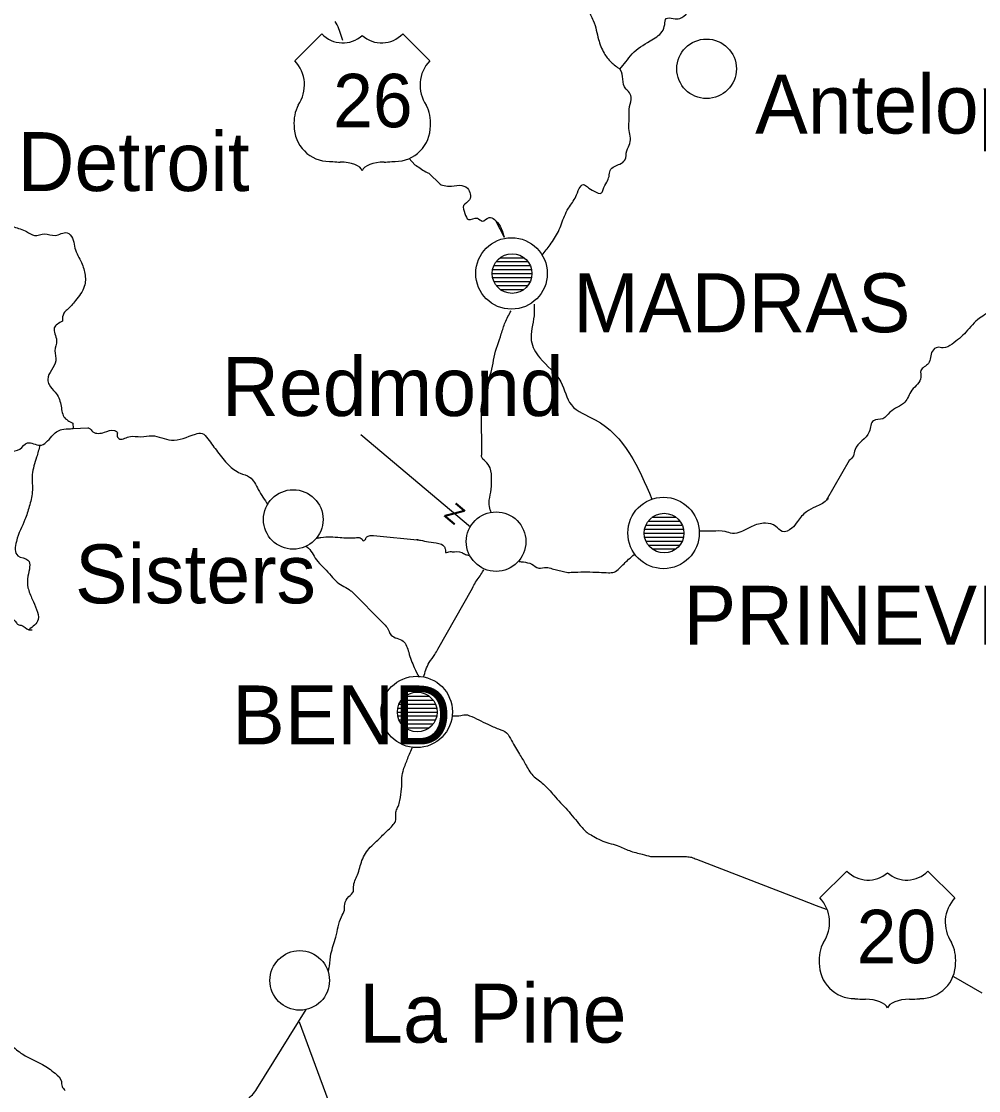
# Model space of a CAD drawing. Extents: x 0 to 1.42, y 0 to 0.92.
# Drawn here: x 0.1702 to 0.2201, y 0.4771 to 0.5329 of the extents above; entities that cross this region are included whole.
import ezdxf

# ---------------------------------------------------------------- set-up
doc = ezdxf.new("R2010")
doc.units = 0
doc.layers.add('P_ODOT_PLAN_TBlock', color=7, linetype='Continuous')

msp = doc.modelspace()

# ---------------------------------------------------------------- linework, layer by layer
at = {"layer": 'P_ODOT_PLAN_TBlock'}
for p, q in [((0.18584609550089035, 0.5322852195211061), (0.18443402201005718, 0.530884628969938)), ((0.18693631859797713, 0.5319348258203448), (0.1868700456321044, 0.5321516893373855)), ((0.19147732909667786, 0.530884628969938), (0.19006525560587723, 0.5322852195211061)), ((0.19070009812556227, 0.5254528704397413), (0.1904094157108511, 0.5257793140092951)), ((0.19142385140638263, 0.5250207838255746), (0.19201669917540495, 0.5244335134843673)), ((0.19537956006779342, 0.5216533297573461), (0.19493402201007673, 0.5225220961615522)), ((0.1949458330336792, 0.5203925029856861), (0.1965993763407658, 0.5203925029856861)), ((0.19513776216753748, 0.5205998520670445), (0.19638874641951248, 0.5205998520670445)), ((0.1947414367082134, 0.5197711119095837), (0.19680377266623167, 0.5197711119095837)), ((0.19475357581585098, 0.5199781329069395), (0.19677916636701906, 0.5199781329069395)), ((0.1948218172856412, 0.5201854819882977), (0.1967230640048013, 0.5201854819882977)), ((0.19475980941163848, 0.5195637628281928), (0.19678507187883662, 0.5195637628281928)), ((0.1948218172856412, 0.5193564137468344), (0.1967230640048013, 0.5193564137468344)), ((0.19493959943789174, 0.5191493927494787), (0.19659314274497833, 0.5191493927494787)), ((0.19515022935914503, 0.5189420436680878), (0.19639498001529998, 0.5189420436680878)), ((0.19415449445100855, 0.5125391565289997), (0.1941777884142762, 0.5102953901247808)), ((0.1728493763407658, 0.5119538546917098), (0.1728713579680559, 0.5116808888124512)), ((0.1728713579680559, 0.5116808888124512), (0.17364202725941402, 0.5117169780512965)), ((0.187881856655746, 0.5113728179463225), (0.19360528185259637, 0.5065506394686257)), ((0.21336906138015543, 0.510001754954177), (0.21217352332239311, 0.5079190777888487)), ((0.2030708330336792, 0.5070480147967228), (0.20432181728565424, 0.5070480147967228)), ((0.20268697476596267, 0.5064262956366178), (0.20471223723316076, 0.5064262956366178)), ((0.2027548881517829, 0.5066336447179761), (0.20465646295494555, 0.5066336447179761)), ((0.2028789038998209, 0.5068406657153319), (0.20453244720690755, 0.5068406657153319)), ((0.18854064930663855, 0.5060906657153514), (0.19099373329616595, 0.5058478835631205)), ((0.2026745075743551, 0.5062189465552269), (0.2047368435323734, 0.5062189465552269)), ((0.20269320836178276, 0.5060119255578711), (0.20471814274497832, 0.5060119255578711)), ((0.2027548881517829, 0.5058045764765128), (0.20465646295494555, 0.5058045764765128)), ((0.20287267030403344, 0.5055975554791244), (0.20452621361112006, 0.5055975554791244)), ((0.20308330022528678, 0.5053902063977661), (0.2043280508814417, 0.5053902063977661)), ((0.19786020311242586, 0.5043570699148069), (0.19867647607831168, 0.5041615318570838)), ((0.18742975691820665, 0.5031523455053647), (0.18904819523842317, 0.5015201276575956)), ((0.1919018697790795, 0.5001648126969852), (0.19370436321741927, 0.5033524767389604)), ((0.18999799838802944, 0.497498474114282), (0.19165154169511608, 0.497498474114282)), ((0.19018992752188774, 0.49770582319567297), (0.19144091177383016, 0.49770582319567297)), ((0.18979360206256363, 0.49687708303817957), (0.19185593802054932, 0.49687708303817957)), ((0.18980574117016866, 0.4970841040355679), (0.19183133172133673, 0.4970841040355679)), ((0.18987398263999145, 0.49729145311692624), (0.19177522935915153, 0.49729145311692624)), ((0.18981197476595613, 0.4966697339568213), (0.19183723723315427, 0.4966697339568213)), ((0.18987398263999145, 0.4964623848754629), (0.19177522935915153, 0.4964623848754629)), ((0.1899917647922094, 0.49625536387807456), (0.19164530809929597, 0.49625536387807456)), ((0.1902023947134627, 0.4960480147967163), (0.19144714536965024, 0.4960480147967163)), ((0.205389730671481, 0.4891887628282189), (0.21084937634078538, 0.48708344786756286)), ((0.21325160731190745, 0.4885716368439538), (0.2118395338210743, 0.48717137437675573)), ((0.21888284090769497, 0.48717137437675573), (0.21747076741689433, 0.4885716368439538)), ((0.21084937634078538, 0.48708344786756286), (0.2116380902515335, 0.4867793140093017)), ((0.2116380902515335, 0.4867793140093017), (0.2121646650546831, 0.4865765581037833)), ((0.2188054130861922, 0.4830762300198068), (0.22029032122265557, 0.48221041637152595)), ((0.18245961256123175, 0.4772025423557583), (0.18502982253500458, 0.4813400095473724)), ((0.18465613487094304, 0.4806963087599774), (0.18648618736438788, 0.47578817227703774))]:
    msp.add_line(p, q, dxfattribs=at)
for centre, radius in [((0.20592399465528008, 0.5304628651160241), 0.0015540581462570367), ((0.19574638888536453, 0.5197766960079497), 0.001864869767875699), ((0.1957749976829177, 0.5197704954729241), 0.00103603875995216), ((0.18435500132638638, 0.5069315877757243), 0.0015540581462570367), ((0.20367959645310335, 0.5062247767166113), 0.001864869767875699), ((0.19493823896852355, 0.5057742715027584), 0.0015540581462570367), ((0.2037082052506891, 0.5062185761815855), 0.00103603875995216), ((0.19079860892029496, 0.49688265346635985), 0.001864869767875699), ((0.19082721771788072, 0.4968764529313668), 0.00103603875995216), ((0.1846904672056515, 0.4828635513584015), 0.0015540581462570367)]:
    msp.add_circle(centre, radius, dxfattribs=at)
for centre, radius, start, end in [((0.18405757589257557, 0.5314336696878884), 0.002902711269558558, 14.324019444444449, 31.19450277777778), ((0.18694347557081326, 0.5333342405236209), 0.0015181963981867417, 223.721725, 311.8133583333333), ((0.1889678575938416, 0.5333342405236209), 0.0015181963981925014, 228.1866416666667, 316.278275), ((0.18308401598665971, 0.5296126870715491), 0.00185533938103796, 325.56330833333334, 43.29224999999998), ((0.19282731717799517, 0.5296126870715491), 0.0018553393810379602, 136.70774999999998, 214.43669166666666), ((0.18633846755712338, 0.5276615099795), 0.00194593235830201, 152.38509166666668, 185.20752222222222), ((0.18957286560753148, 0.5276615099795), 0.0019459323583020099, 354.79247777777783, 27.614908333333403), ((0.18624224218004568, 0.527466789018542), 0.001841764082887993, 179.4368638888889, 269.9698333333333), ((0.18966909098460918, 0.527466789018542), 0.001841764082892067, 270.03016666666673, 0.5631361111111914), ((0.2143490830729353, 0.4896208765690499), 0.0015181963981867417, 223.721725, 311.8133583333333), ((0.21637346509599625, 0.4896208765690499), 0.0015181963981925014, 228.1866416666667, 316.278275), ((0.21048962348878178, 0.48589932311701084), 0.00185533938103796, 325.56330833333334, 43.29224999999998), ((0.2202329246801498, 0.48589932311701084), 0.0018553393810379602, 136.70774999999998, 214.43669166666666), ((0.2137440750593432, 0.4839481460249617), 0.00194593235830201, 152.38509166666668, 185.20752222222222), ((0.2169784731097513, 0.4839481460249617), 0.0019459323583020099, 354.79247777777783, 27.614908333333403), ((0.2136478496822003, 0.48375342506406893), 0.001841764082887993, 179.4368638888889, 269.9698333333333), ((0.21707469848673122, 0.48375342506406893), 0.001841764082892067, 270.03016666666673, 0.5631361111111914)]:
    msp.add_arc(centre, radius, start, end, dxfattribs=at)
for centre, major_axis, ratio, start_param, end_param in [((0.1865230875217852, 0.5256072961133583), (-0.0002818148579238288, 1.7729355267765018e-05), 0.005170072319291653, 0, 3.141592653589793), ((0.18680370308947689, 0.5250620368919282), (-0.0011650951827422513, 2.6487183356334424e-06), 0.4527783463777452, 3.292906251715743, 4.71238898038469), ((0.18910763007517797, 0.5250620368919282), (-0.0011650951827381773, -2.6487183356244126e-06), 0.45277834637932846, 4.71238898038469, 6.1318717090536365), ((0.18938824564286968, 0.5256072961133583), (0.00028181485792788674, 1.7729355268020395e-05), 0.005170072449716757, 3.141592653589793, 6.283185307179586), ((0.21392869502390727, 0.4818939321588852), (-0.0002818148579238288, 1.7729355267765018e-05), 0.005170072319291653, 0, 3.141592653589793), ((0.21420931059166415, 0.4813486729374552), (-0.0011650951827422513, 2.6487183356334424e-06), 0.4527783463777452, 3.292906251715743, 4.71238898038469), ((0.21651323757733262, 0.4813486729374552), (-0.0011650951827381773, -2.6487183356244126e-06), 0.45277834637932846, 4.71238898038469, 6.1318717090536365), ((0.2167938531450243, 0.4818939321588852), (0.00028181485792788674, 1.7729355268020395e-05), 0.005170072449716757, 3.141592653589793, 6.283185307179586)]:
    msp.add_ellipse(centre, major_axis=major_axis, ratio=ratio, start_param=start_param, end_param=end_param, dxfattribs=at)
for points in [[(0.2000147306714745, 0.5341933560040588), (0.20003966505468962, 0.5340657313321558), (0.19995042620955178, 0.5337750489174446), (0.19983428447724874, 0.5335739334318738), (0.20000423198381698, 0.5329801014108765), (0.20028605613078557, 0.53199322477045), (0.20057673854549676, 0.5312793140093147), (0.2009432083617632, 0.5308108100723004), (0.2013999012751425, 0.5304463087599512)], [(0.2013999012751425, 0.5304463087599512), (0.20171879891296385, 0.5308301670276678), (0.20203868080272763, 0.531240600098547), (0.2029776571806739, 0.5319131722770247), (0.20360265718067388, 0.5324036578413291), (0.2037388120363169, 0.5327786578413357), (0.20382083303369225, 0.5330824636155943), (0.20418369392606114, 0.5330860725394919), (0.20452391702320008, 0.5330854163715194), (0.20495075429352172, 0.5333925029856731), (0.20550751282369892, 0.5336864662402793), (0.20616532122264905, 0.533622161778324), (0.20619189602581173, 0.533621833694354)], [(0.19734248657698628, 0.5207314137468475), (0.19775718473973553, 0.5212763612533896), (0.19819058368984718, 0.5219728835631074), (0.19850816899169096, 0.5227720961615456), (0.19871617424102178, 0.5231831854003973), (0.19909970442476835, 0.5237855476051021), (0.19928080678696655, 0.5242143533793738), (0.19950127922790492, 0.5244151407809747), (0.19970239471347573, 0.5242983428806992), (0.2000504918263497, 0.5240781985237308), (0.2004484577055887, 0.523983382250778), (0.20052096426728153, 0.5241530016733437), (0.20071092489718975, 0.5245506394686127), (0.2008333002252803, 0.5248409937993214), (0.200893011511363, 0.5251582510171953), (0.20111807712817392, 0.5253678966864734), (0.20140055744314755, 0.5254876473426414), (0.20166138421480112, 0.5256972930119198), (0.20175784090770146, 0.5261844977363292), (0.20192549182634967, 0.5265683560040457), (0.20187562305991943, 0.5273377129594263), (0.2018828409077145, 0.527851820571001), (0.20190383828302955, 0.528486663090686), (0.20199602988409246, 0.5289873192586454), (0.20184511124892185, 0.5292737365814867), (0.2017023947134888, 0.5294128441930221), (0.20155278841426313, 0.5299226867127268), (0.20142122673446006, 0.5304194058728187), (0.2013999012751425, 0.5304463087599512)], [(0.19070009812556227, 0.5254528704397413), (0.1909720797528458, 0.5252734084974906), (0.19126669917542452, 0.5250847602035273), (0.19142385140638263, 0.5250207838255746)], [(0.19201669917540495, 0.5244335134843673), (0.19214530809931557, 0.5243849570539145), (0.1924806099365794, 0.5243304951116768), (0.19303146295493903, 0.5243780672901546), (0.19344288027779324, 0.5242251801510339), (0.1935934708289613, 0.5239253113846428), (0.19355147607829862, 0.5236257707022215), (0.19324570180008993, 0.5233180279200628), (0.1933106624300177, 0.5229066105972412), (0.19349701413606096, 0.5225929623032649), (0.19396322148512277, 0.5226543140092951), (0.19421322148511627, 0.5225106132219196), (0.19457673854549024, 0.5226930279200628), (0.19484937634077884, 0.5225939465552399), (0.19493402201007673, 0.5225220961615522), (0.1953739826399784, 0.5216635003610012)], [(0.16897306400480783, 0.5226359413059026), (0.16918992752188122, 0.522494865190417), (0.16977063618329855, 0.5222117287074709), (0.17043631859798367, 0.5219597602035274), (0.17085167292870537, 0.5217573323820116), (0.17138054431977498, 0.5218409937993344), (0.17193074117016216, 0.521763565977799), (0.17254917949037213, 0.5218961119095771), (0.1728388776531083, 0.5216136315946035), (0.17293533434600866, 0.5212064793636519), (0.17326276216753747, 0.5204187497048463), (0.17348323460847584, 0.519769799573606), (0.17344845770560824, 0.5190991958990785), (0.17299701413604143, 0.5183580541667755), (0.17255147607829208, 0.5178764268702135), (0.17238021623577895, 0.5176979491799053), (0.17231099051401372, 0.5172822667652136)], [(0.19692057056650716, 0.5181710462927597), (0.19692057056650716, 0.5175637628282124), (0.1967755574431215, 0.5162697995735996), (0.1972243763407658, 0.515371833694341), (0.19832050494970274, 0.5141146158465785), (0.19886676479222243, 0.5129112037730812), (0.20011151544837738, 0.5121395502297806), (0.2030718172856542, 0.5079906000985339)], [(0.19415449445100855, 0.5125391565289997), (0.1941587595428786, 0.5126694058728252), (0.19425620048775394, 0.5133442746392229), (0.19435823460850193, 0.5140640909122084), (0.19447995376858734, 0.5142202588911914), (0.1948352687292238, 0.5154043140093212), (0.19521289340115286, 0.5166238021982911), (0.1954130246347486, 0.5172133691274183), (0.1957217516688498, 0.5178232772638883)], [(0.22252391702318705, 0.5170837759515653), (0.22249931072397444, 0.5170942746392229), (0.22207116111767525, 0.5174082510171691), (0.22170042620953875, 0.5175388284449972), (0.22162135796805588, 0.517856413746841), (0.22120961256123173, 0.5178708494423659), (0.2210219485192435, 0.5179833822507715), (0.22053244720691406, 0.5176851539043278), (0.22015974379482753, 0.5174354819883044), (0.21946190914916477, 0.5167176342192689), (0.21873356269247185, 0.5160890252954039), (0.21826243408356755, 0.5158934872376482), (0.21798060993656634, 0.5159164531169131), (0.2177063317213628, 0.5157205869751874), (0.217506200487767, 0.5150814793636324), (0.21710560993657288, 0.5147025423557583), (0.21711282778433535, 0.5143583822507846), (0.21663940258747846, 0.5136753113846493), (0.21627358893918452, 0.5130549045604892), (0.21549176479222895, 0.5125293140093147), (0.2151229983880099, 0.5121904032481532), (0.2146344813276555, 0.5120886972114079), (0.21441236846676964, 0.5115125817258306), (0.21367319523841663, 0.5105844321195444), (0.21358658106516876, 0.5102537234581206), (0.21336906138015543, 0.510001754954177)], [(0.17231099051401372, 0.5172822667652136), (0.17188415324365947, 0.5169348258203448), (0.17200160731190745, 0.5162681591536521), (0.17191827397855458, 0.5157409281825299), (0.17196026872921724, 0.5152084478675628), (0.17153900888671061, 0.514243880938429), (0.17160921886045086, 0.5139709150591704), (0.17193402201005717, 0.5135765581037964), (0.17222634484471588, 0.5129276079725563), (0.17238874641951904, 0.5122967024607387), (0.1728493763407658, 0.5119538546917098)], [(0.1695583658420977, 0.5104843665027464), (0.17007903513342976, 0.5106080541667819), (0.1704835626924914, 0.5109289203085208), (0.171132184739729, 0.5108019518045903), (0.17175226347988645, 0.5112743927494722), (0.172273588939191, 0.511630691962051), (0.17272601676073288, 0.5116654688649512), (0.1728713579680559, 0.5116808888124512)], [(0.17364202725941402, 0.5117169780512965), (0.1736886151859167, 0.5117031985237439), (0.17390252594706504, 0.5115102851379105), (0.1744979983880099, 0.511482069914833), (0.17503113487094954, 0.5115699964239933), (0.17517844458225518, 0.5114577916995904), (0.17515974379482754, 0.5113281985237373), (0.17524406138015547, 0.5111579229331992), (0.17578179103893507, 0.511250442618232), (0.17640843145888258, 0.5112488021982846), (0.1769773290966648, 0.5113055607284748), (0.17799242096020143, 0.5110660594161388), (0.17925226347988646, 0.5113892221457976), (0.1795970797528328, 0.5114194058728252), (0.179895636183279, 0.5111415187337242), (0.18040285403106107, 0.510465009547379), (0.1809766729286858, 0.5097793140093212), (0.18158789340113327, 0.5093485397310995), (0.1820750981255427, 0.5091418468177136), (0.18252851019902702, 0.5084922405185011), (0.183028182115044, 0.5077110725394853)], [(0.171132184739729, 0.5108019518045903), (0.17096026872921075, 0.5101822011484027), (0.17073585928040488, 0.5092711119095641), (0.17073585928040488, 0.5083600226707254), (0.17057739471346925, 0.5076073979988225), (0.17035298526466336, 0.5069207182087897), (0.16990383828301653, 0.5057852195211127), (0.1699832346085019, 0.5050325948492097), (0.17051144983159902, 0.5048078573164012), (0.17051144983159902, 0.5039761644030155), (0.17051144983159902, 0.5033685528544656), (0.17073585928040488, 0.5027612693898855), (0.17096026872921075, 0.5022330541667885), (0.1710393369706936, 0.5017048389436913), (0.1705518041622816, 0.5011720305447542)], [(0.19468959943789824, 0.5072819386812112), (0.194633825159683, 0.5074279360565392), (0.19457312962162526, 0.5078081854003909), (0.1946653212226556, 0.5083580541667755), (0.1947043632174258, 0.5089837103347805), (0.19462234222005045, 0.5096277392061455), (0.19437332647199942, 0.5099682903872543), (0.1941823815901162, 0.5102192746392229), (0.1941777884142762, 0.5102953901247808)], [(0.2122663710914285, 0.5080247208334616), (0.21217352332239311, 0.5079190777888487), (0.21160757844050335, 0.5075896814633698), (0.21113152857175652, 0.5073314793636389), (0.2106725390704246, 0.5068275423557519), (0.21036610862424343, 0.5064705869752004), (0.20987299838801643, 0.5063019518045773), (0.20953408762685508, 0.5065709806759684), (0.2089930771281804, 0.5067333822507715), (0.20828015061898755, 0.5065608100723132), (0.2077191269969403, 0.5062852195211323), (0.20727555744314105, 0.5062012300198069), (0.20689990127516206, 0.5062963743767622), (0.20623290652449938, 0.5063203245080024), (0.20555278841425664, 0.5063160594161323)], [(0.1856154524562644, 0.5059564793636258), (0.18580147607830513, 0.505993224770476), (0.1867978671544141, 0.5059909281825234), (0.18757969130140226, 0.505979117158921), (0.1878523290966909, 0.5059709150591835), (0.1879461611176687, 0.5058951276575956), (0.1879999668919665, 0.5058236053478777), (0.1880937989129443, 0.505859694586723), (0.1881653212226621, 0.505984694586736), (0.18830803775809515, 0.5060788546917164), (0.18854064930663855, 0.5060906657153514)], [(0.19077916636701253, 0.5058849570539407), (0.19099373329616595, 0.5058478835631205), (0.19141827397856762, 0.5057593008859551), (0.1919455049496897, 0.5056844977363423), (0.19221814274497834, 0.5055378441930417), (0.19228080678695353, 0.5053905344817361), (0.19229425823053614, 0.5052743927494656), (0.1922988514063761, 0.5052074636156204), (0.19241499313867913, 0.5052297733268805), (0.19264268342738, 0.5052481460303055), (0.19314333959537205, 0.505213697211408), (0.19334445508094286, 0.5051067418308174), (0.19353704038277358, 0.5050617943242622)], [(0.18503835271871205, 0.5055234084974841), (0.18506525560587722, 0.5055033953741441), (0.18556328710191416, 0.5048311512796364), (0.1862489826399719, 0.5040916499673134), (0.18657411387358072, 0.5037199308072019), (0.18726998001532605, 0.5032665187337175), (0.18742975691820665, 0.5031523455053647)], [(0.1961439957633315, 0.504742240518501), (0.1963651243722749, 0.5047110725394984), (0.1967985233223866, 0.5045959150591703), (0.19716958631452564, 0.5043954557416046), (0.1975672241097947, 0.5044233428807123), (0.19786020311242586, 0.5043570699148069)], [(0.19867647607831168, 0.5041615318570838), (0.19904622673447311, 0.5041805607284813), (0.20031099051400067, 0.5041743271326612), (0.20080246033028015, 0.5041530016733436), (0.2010974078368288, 0.5041848258203188), (0.20137431072398748, 0.504386597473862), (0.20185692227252433, 0.504852148654984), (0.20214662043526052, 0.5051034609909224)], [(0.19370436321741927, 0.5033524767389604), (0.19386709287619236, 0.5036516893373791), (0.19423684353238643, 0.5041917155841114), (0.19429655481846916, 0.5043035922245444)], [(0.16963152857173042, 0.5018275423557519), (0.16990810337488654, 0.5015414531169132), (0.17002883828302956, 0.5014210462927727), (0.17016302463472255, 0.5014079229331927), (0.1705518041622816, 0.5011720305447542), (0.17073651544837737, 0.5011736709647018)], [(0.18904819523842317, 0.5015201276575956), (0.18925226347988647, 0.5012848914371296), (0.18946518998905978, 0.5008908625657256), (0.1900862529811923, 0.5005808231956468), (0.190378575815851, 0.49999420902244457), (0.1906702424825046, 0.4991933560040588), (0.19092385140639567, 0.4987041827756993)], [(0.19115974379483408, 0.4987048389437044), (0.191278510199027, 0.4990844321195509), (0.19145501938538526, 0.4994594321195574), (0.19174340521217645, 0.4998744583662766), (0.1919018697790795, 0.5001648126969852)], [(0.19266204038278012, 0.4966733428806862), (0.19309740783684187, 0.4967009019358239), (0.19340219786307553, 0.49673141374685403), (0.19355410075022114, 0.49668646624026624), (0.19450095114393498, 0.4962366630906795), (0.19506853644577224, 0.4959938809384485), (0.1954835626924914, 0.4957871880250627), (0.19574570180008993, 0.49538856597781866), (0.1961584314588891, 0.4946762956365982), (0.1964825784405229, 0.4941346289699511), (0.19686020311241936, 0.49356113815629626), (0.19741335271873162, 0.4931126473426546), (0.19795665980532623, 0.49252997017728717), (0.19866007187883658, 0.49175470771008906), (0.1993319878893418, 0.4909571355316309), (0.1997506230599259, 0.4905401407809617), (0.2000409773906346, 0.4903829885500036), (0.20039826085522108, 0.4901851539043278), (0.20126538683944697, 0.48990136125340916), (0.2018953080992895, 0.48964020639775313), (0.2025705049496897, 0.48945090193581736), (0.20299963880796396, 0.4893334478675693)], [(0.18969977004155322, 0.49150077070222803), (0.18971879891295082, 0.49169729301192633), (0.18983198788932878, 0.49195188618779234), (0.18992319523841664, 0.4922648783137636), (0.19000685665573946, 0.49286822477047604), (0.19008297214129727, 0.49378456335312715), (0.1901918960258052, 0.49409263421928845), (0.19041893014653358, 0.49467334288070575), (0.19056820836175667, 0.49500831663396705), (0.19059445508091677, 0.49507590193581735)], [(0.18619222410981426, 0.48334263421927537), (0.1862394682042894, 0.483613303510614), (0.18632312962161224, 0.484248146030299), (0.1865783789654508, 0.4851238021982976), (0.18687037371610696, 0.4861917155841244), (0.18702424510717003, 0.48652668933738563), (0.18703933697070013, 0.4868350882875168), (0.18725160731190096, 0.48723699117465596), (0.18749045245626442, 0.4875089728019721), (0.18750029497594944, 0.4877461775263555), (0.18770961256125784, 0.48838036387806805), (0.18794189602579867, 0.48912216177834356), (0.18837070180010296, 0.4898140909121888), (0.18870337896544426, 0.49013069196205755), (0.1892073159733313, 0.49062544261823204), (0.18962595114391542, 0.4910627785762438), (0.1896981296216057, 0.49117892030851423), (0.18969977004155322, 0.49150077070222803), (0.1897155180730558, 0.49160313290694596)], [(0.20299963880796396, 0.4893334478675693), (0.20353244720690103, 0.4893275423557518), (0.2042532477318615, 0.48933016702767435), (0.20487562305993898, 0.48932852660772685), (0.20514399576335757, 0.48929210928491174), (0.205389730671481, 0.4891887628282189)], [(0.16385167292869232, 0.4827579885499905), (0.164381200487767, 0.48227045574157856), (0.16515416636701255, 0.4817002457678514), (0.16564596426729455, 0.48129473395681477), (0.16622240783684183, 0.48103226676521366), (0.16688809025152695, 0.4806316762140196), (0.16745567555336424, 0.4801995895998528), (0.16830508500220268, 0.479866256266539), (0.16923454694443385, 0.4796402063977531), (0.1698378934011463, 0.4793022798885668), (0.17014169917540498, 0.4790703245079958), (0.17043664668198621, 0.4788925029856926), (0.17127227660323951, 0.47847419589907847), (0.1719248356583446, 0.4780155344817491), (0.17225554431976844, 0.4775870567914473), (0.1722870403827736, 0.47733279169958387), (0.17245698788934183, 0.4771096945867229)], [(0.18007312962161223, 0.4746356132219131), (0.1802046913014153, 0.4749010331694066), (0.18071847082895479, 0.47554374970485924), (0.18104294589459116, 0.47595418277570584), (0.18172601676072636, 0.47648010141088293), (0.18222076741690088, 0.4768902063977596), (0.18245961256123175, 0.4772025423557583)]]:
    msp.add_spline(points, degree=3, dxfattribs=at)

# ---------------------------------------------------------------- texts
for s, height, p in [('26', 0.0027887125984251966, (0.1864363185979902, 0.5274089071851742)), ('Antelope', 0.003075787401574803, (0.20846125298118579, 0.5270808231956728)), ('Detroit', 0.003075787401574803, (0.16996387765310178, 0.5240795108597084)), ('MADRAS', 0.003075787401574803, (0.1989681427449653, 0.5167061512796364)), ('Redmond', 0.003075787401574803, (0.18063546557960447, 0.5123331197835863)), ('Sisters', 0.003075787401574803, (0.17296584615703878, 0.5025529360565523)), ('PRINEVILLE', 0.003075787401574803, (0.20472339208879078, 0.5003911906497411)), ('BEND', 0.003075787401574803, (0.1811672897265991, 0.4951871224082453)), ('20', 0.0027887125984251966, (0.21375521623579197, 0.48376159747386205)), ('La Pine', 0.003075787401574803, (0.18779786715442062, 0.4796165843505155))]:
    msp.add_text(s, height=height, dxfattribs=at).set_placement(p)
msp.add_text('Z', height=0.0009775531496062995, rotation=319.88354722222226, dxfattribs=at).set_placement((0.19216696164260308, 0.5071231460303055))

doc.saveas('drawing.dxf')
